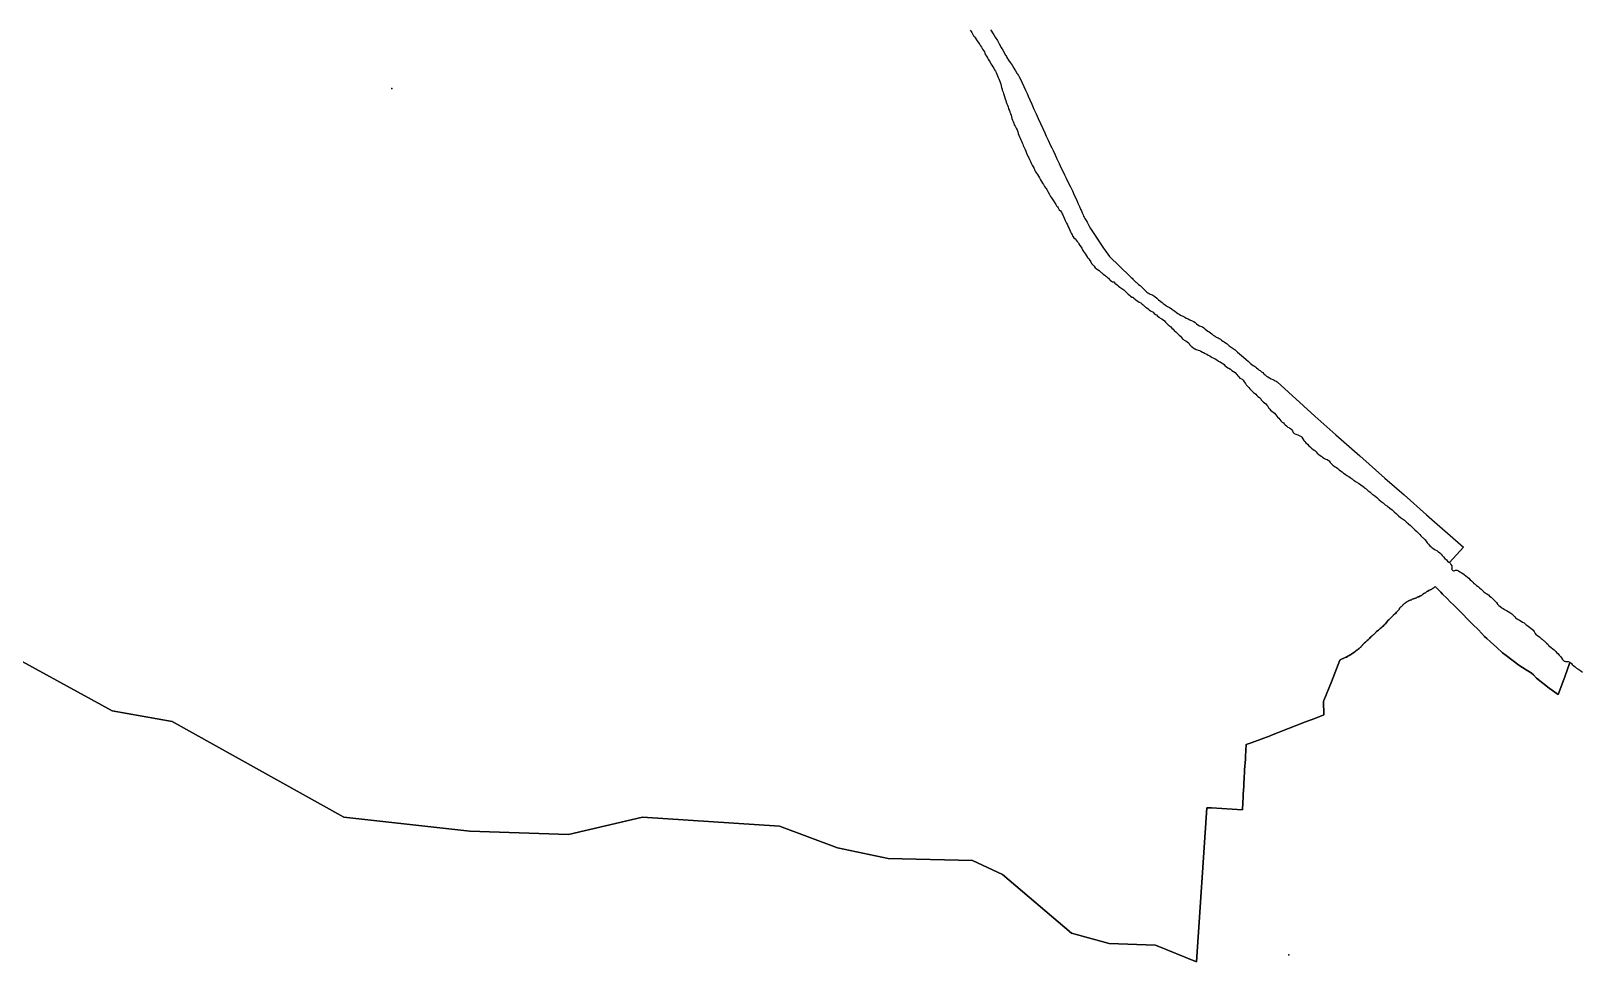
# Model space of a CAD drawing. Header units: inches. Extents: x 11258954 to 11313122, y 3645444 to 3695200.
# Drawn here: x 11279864 to 11289687, y 3683400 to 3689300 of the extents above; entities that cross this region are included whole.
import ezdxf

# ---------------------------------------------------------------- set-up
doc = ezdxf.new("R2010")
doc.units = ezdxf.units.IN
doc.header["$MEASUREMENT"] = 0
for name, color, linetype in [('SchoolBoardDistrict', 253, 'Continuous'), ('SchoolLocation_HigherEducation', 4, 'Continuous'), ('SchoolLocation_Private', 231, 'Continuous'), ('SchoolZone_Elementary', 251, 'Continuous'), ('SchoolZone_High', 63, 'Continuous'), ('SchoolZone_Middle', 154, 'Continuous')]:
    doc.layers.add(name, color=color, linetype=linetype)

msp = doc.modelspace()

# ---------------------------------------------------------------- linework, layer by layer
at = {"layer": 'SchoolBoardDistrict'}
msp.add_lwpolyline([(11285945.125, 3689307.75), (11285950.875, 3689299.125), (11285957.625, 3689289.1875), (11285966.5, 3689275.875), (11285975.5, 3689261.6875), (11285988.375, 3689239.4375), (11285999.625, 3689218.125), (11286012.5, 3689194.5), (11286022.25, 3689177.6875), (11286031.125, 3689162.625), (11286039, 3689149.3125), (11286042.125, 3689143.875), (11286045.75, 3689137.75), (11286049.5, 3689131.5625), (11286059.625, 3689115.8125), (11286069.875, 3689100.6875), (11286081.625, 3689083.125), (11286093.875, 3689063.875), (11286104.25, 3689047), (11286112.875, 3689032.75), (11286115.6265, 3689028.193), (11286116.875, 3689026.125), (11286121.5, 3689018.1875), (11286126.25, 3689009.9375), (11286136.75, 3688990.1875), (11286145.875, 3688970.8125), (11286156, 3688948.75), (11286167, 3688924.9375), (11286176.875, 3688903.6875), (11286184.625, 3688887.1875), (11286194.75, 3688864.4375), (11286207.5, 3688835.25), (11286220.625, 3688805.1875), (11286234.25, 3688774.75), (11286247.625, 3688745.4375), (11286262.75, 3688712.625), (11286276.5, 3688682.4375), (11286288.875, 3688655.25), (11286298.75, 3688633.625), (11286310.875, 3688607.5625), (11286326.125, 3688575.1875), (11286333.7415, 3688559.0025), (11286341.625, 3688542.25), (11286353.875, 3688515.75), (11286365.875, 3688489.5625), (11286379.625, 3688459.875), (11286392.75, 3688431.5), (11286404.5, 3688406.3125), (11286413.625, 3688387.3125), (11286423.875, 3688366.9375), (11286437.25, 3688340.5), (11286451.125, 3688312.9375), (11286464, 3688286.25), (11286476, 3688260.5), (11286489, 3688231.75), (11286499.25, 3688209.1875), (11286508.5, 3688188.6875), (11286516.125, 3688171.125), (11286520.75, 3688160.0625), (11286526.125, 3688147.1875), (11286531.75, 3688134.5625), (11286535.125, 3688127.4375), (11286538.75, 3688120.25), (11286543.125, 3688112.1875), (11286550.5, 3688099), (11286557.125, 3688087.4375), (11286561.75, 3688079.375), (11286569.125, 3688066.5625), (11286579.75, 3688048.25), (11286591.375, 3688028.5625), (11286595.244, 3688022.1055), (11286627.776, 3687973.3605), (11286660.308, 3687924.6155), (11286698.905, 3687871.812), (11286829, 3687746.5), (11286837, 3687738.5), (11286842.2555, 3687732.473), (11286848, 3687726.25), (11286856, 3687718.75), (11286866.5495, 3687709.08), (11286871, 3687705), (11286884, 3687694.25), (11286894, 3687686), (11286904, 3687676.25), (11286917, 3687663.25), (11286930, 3687650.5), (11286936, 3687645), (11286942, 3687640.25), (11286950, 3687635.75), (11286957, 3687632.5), (11286963.422, 3687630.2065), (11286964, 3687630), (11286969, 3687628), (11286974, 3687625.5), (11286980, 3687621.75), (11286986, 3687617.5), (11286999, 3687607), (11287010, 3687596.5), (11287024, 3687585), (11287032, 3687578.75), (11287039, 3687573.25), (11287045, 3687568.75), (11287055, 3687562.5), (11287067, 3687555), (11287079, 3687547.5), (11287090, 3687540.5), (11287101, 3687533), (11287105.961, 3687529.383), (11287113, 3687524.25), (11287124, 3687516.5), (11287132, 3687510), (11287140, 3687505), (11287150, 3687498.5), (11287163, 3687491.75), (11287176, 3687485.5), (11287186, 3687480.75), (11287197, 3687476), (11287209, 3687470), (11287222, 3687463.5), (11287234, 3687458), (11287243, 3687452), (11287244.1085, 3687450.995), (11287251, 3687444.75), (11287260, 3687437), (11287270, 3687431.25), (11287276, 3687429.5), (11287282, 3687428), (11287288, 3687425), (11287296, 3687419.5), (11287301, 3687414.25), (11287306, 3687409.75), (11287313, 3687404.25), (11287322, 3687398.5), (11287330, 3687393), (11287339, 3687386.5), (11287347, 3687380), (11287357, 3687372.75), (11287364, 3687367.75), (11287370, 3687363.5), (11287375, 3687360.5), (11287381, 3687358), (11287388, 3687355.25), (11287395, 3687352), (11287403, 3687347.25), (11287410, 3687341.5), (11287418, 3687335), (11287426, 3687329.25), (11287434, 3687324.75), (11287439, 3687321), (11287445, 3687316.5), (11287452, 3687311), (11287458, 3687305.5), (11287470, 3687296.75), (11287482, 3687288.5), (11287495, 3687278.75), (11287511, 3687265.5), (11287524, 3687253.5), (11287535, 3687243.25), (11287549, 3687232), (11287565, 3687218.75), (11287580, 3687205.75), (11287587, 3687199.75), (11287593, 3687193.75), (11287602, 3687187), (11287610, 3687181), (11287618, 3687176), (11287624, 3687172), (11287631, 3687165.75), (11287640, 3687158.25), (11287648, 3687151), (11287653, 3687147.75), (11287658, 3687144.5), (11287663, 3687140), (11287670, 3687134.75), (11287675, 3687130), (11287679, 3687126), (11287685, 3687120), (11287694, 3687113.5), (11287703, 3687107.25), (11287713, 3687101.5), (11287723, 3687096.5), (11287735, 3687091), (11287742, 3687087), (11287749, 3687083.5), (11287755, 3687080), (11287760, 3687076.5), (11287761, 3687076.25), (11288000, 3686858), (11288134, 3686739.75), (11288285, 3686608.25), (11288445, 3686465.75), (11288566, 3686359.5), (11288708, 3686233.75), (11288942, 3686028.25), (11288853.028, 3685930.781), (11288853, 3685930.75), (11288853.028, 3685930.726), (11288855.5, 3685928.625), (11288858, 3685926.5), (11288862, 3685919.5), (11288868, 3685910), (11288869, 3685903.75), (11288869, 3685903.695), (11288869, 3685899.555), (11288869, 3685899.5), (11288868, 3685892.25), (11288866.0235, 3685889.0375), (11288866, 3685889), (11288866.0235, 3685888.9825), (11288868, 3685887.5), (11288880, 3685877.25), (11288881, 3685878.25), (11288883, 3685878.25), (11288892, 3685883), (11288897, 3685883.5), (11288902, 3685883), (11288910, 3685878), (11288919, 3685872.5), (11288928, 3685867.5), (11288939, 3685861.25), (11288947, 3685855), (11288957, 3685847.5), (11288967, 3685838.75), (11288976, 3685831.5), (11288985, 3685822.25), (11288993, 3685814.75), (11289001, 3685807.5), (11289008, 3685799.5), (11289017, 3685793.5), (11289025, 3685786), (11289035, 3685778.75), (11289045, 3685771), (11289054, 3685763), (11289060, 3685756.5), (11289063, 3685753.25), (11289071, 3685746.75), (11289079, 3685739.5), (11289081, 3685738.25), (11289090, 3685733), (11289100, 3685726), (11289108, 3685718.5), (11289117, 3685711.25), (11289126, 3685703.5), (11289134, 3685695.75), (11289144, 3685687.5), (11289151, 3685678.5), (11289159, 3685668.25), (11289166, 3685660), (11289174, 3685652.75), (11289183, 3685646), (11289184, 3685645), (11289193, 3685639.25), (11289203, 3685633.75), (11289215, 3685628.5), (11289226, 3685621), (11289237, 3685614), (11289248, 3685606.5), (11289258, 3685597.75), (11289266, 3685589.75), (11289269, 3685586.5), (11289273, 3685581.25), (11289273, 3685581.195), (11289273, 3685581.055), (11289273, 3685581), (11289279, 3685576.75), (11289283, 3685574), (11289288, 3685570.75), (11289298, 3685565.25), (11289307, 3685560), (11289317, 3685554.25), (11289326, 3685548.5), (11289335, 3685541.5), (11289338, 3685539), (11289345, 3685534), (11289353, 3685527.5), (11289361, 3685521.25), (11289370, 3685514.75), (11289381, 3685504), (11289390, 3685493.5), (11289396, 3685482.25), (11289402, 3685475.5), (11289405, 3685473.5), (11289408, 3685471.25), (11289418, 3685464.5), (11289426, 3685457.5), (11289435, 3685450), (11289441, 3685445), (11289443, 3685443.75), (11289450, 3685438.25), (11289453, 3685435.5), (11289461, 3685428.25), (11289469, 3685421.5), (11289476, 3685413.5), (11289482, 3685405.5), (11289490, 3685399.5), (11289499, 3685392.5), (11289508, 3685385.5), (11289517, 3685377.5), (11289525, 3685368.75), (11289527, 3685367.25), (11289531, 3685362.25), (11289540, 3685354), (11289549, 3685345.25), (11289557, 3685336.5), (11289564, 3685328), (11289571, 3685318), (11289578, 3685309.25), (11289581.5, 3685307.375), (11289585, 3685305.5), (11289589.2405, 3685305.018), (11289596, 3685304.25), (11289606, 3685304), (11289616, 3685300.5), (11289616.9895, 3685298.026), (11289617, 3685298), (11289620.5, 3685295.5), (11289624, 3685293), (11289626, 3685291.5), (11289632, 3685285.5), (11289641, 3685277.5), (11289651, 3685269.5), (11289659, 3685262.5), (11289662, 3685260.5), (11289668, 3685257), (11289679, 3685250.25), (11289687, 3685244.25), (11289696, 3685236.75)], dxfattribs=at)
at = {"layer": 'SchoolLocation_HigherEducation'}
msp.add_point((11287835.8451, 3683446.0931), dxfattribs=at)
at = {"layer": 'SchoolLocation_Private'}
msp.add_point((11282150.9936, 3688935.1914), dxfattribs=at)
at = {"layer": 'SchoolZone_Elementary'}
for points in [[(11285816, 3689306, 0), (11285822, 3689297.25, 0), (11285826, 3689289.5, 0), (11285834, 3689278, 0), (11285838, 3689270.25, 0), (11285843, 3689263.5, 0), (11285849, 3689253.5, 0), (11285856, 3689243.25, 0), (11285861, 3689238.5, 0), (11285871, 3689223, 0), (11285877, 3689214, 0), (11285881, 3689205.25, 0), (11285887, 3689196.75, 0), (11285895, 3689185.75, 0), (11285900, 3689177, 0), (11285906, 3689167.75, 0), (11285910, 3689159, 0), (11285914, 3689149.25, 0), (11285919, 3689139.75, 0), (11285925, 3689130.5, 0), (11285931, 3689121.25, 0), (11285936, 3689111.75, 0), (11285942, 3689102.25, 0), (11285948, 3689092.5, 0), (11285953, 3689083.75, 0), (11285960, 3689073, 0), (11285967, 3689064.25, 0), (11285971, 3689054.75, 0), (11285976, 3689045.75, 0), (11285981, 3689036.5, 0), (11285986, 3689026, 0), (11285990, 3689016, 0), (11285994, 3689006, 0), (11285998, 3688996.75, 0), (11286003, 3688986.25, 0), (11286007, 3688974.75, 0), (11286010, 3688963.5, 0), (11286012, 3688952.75, 0), (11286015, 3688942.25, 0), (11286019, 3688932, 0), (11286020, 3688925, 0), (11286025, 3688912.5, 0), (11286027, 3688903.75, 0), (11286032, 3688891.75, 0), (11286036, 3688876.25, 0), (11286039, 3688869.5, 0), (11286042, 3688858.75, 0), (11286044, 3688849.75, 0), (11286048, 3688838.75, 0), (11286052, 3688829, 0), (11286056, 3688819, 0), (11286060, 3688807.5, 0), (11286065, 3688796.75, 0), (11286068, 3688786.25, 0), (11286071, 3688776, 0), (11286075, 3688766, 0), (11286078, 3688755.75, 0), (11286081, 3688745.75, 0), (11286084, 3688735.5, 0), (11286088, 3688725.5, 0), (11286092, 3688715.25, 0), (11286096, 3688705.25, 0), (11286101, 3688696.25, 0), (11286107, 3688684.5, 0), (11286113, 3688673.25, 0), (11286118, 3688661.75, 0), (11286121, 3688649.25, 0), (11286124, 3688639, 0), (11286128, 3688629.5, 0), (11286132, 3688620, 0), (11286137, 3688610.5, 0), (11286141, 3688601.25, 0), (11286145, 3688591.75, 0), (11286149, 3688582.25, 0), (11286153, 3688575, 0), (11286157, 3688564.75, 0), (11286164, 3688549, 0), (11286168, 3688538.25, 0), (11286173, 3688526, 0), (11286178, 3688516, 0), (11286182, 3688505.75, 0), (11286186, 3688500.25, 0), (11286192, 3688485, 0), (11286199, 3688473.75, 0), (11286203, 3688463.25, 0), (11286205, 3688458.5, 0), (11286210, 3688449.25, 0), (11286215, 3688438.75, 0), (11286221, 3688427.75, 0), (11286227, 3688415.5, 0), (11286231, 3688406.5, 0), (11286236, 3688399, 0), (11286243, 3688390, 0), (11286249, 3688379.25, 0), (11286256, 3688368.5, 0), (11286262, 3688357.5, 0), (11286269, 3688346, 0), (11286275, 3688335, 0), (11286281, 3688326.5, 0), (11286287, 3688315.25, 0), (11286294, 3688306.25, 0), (11286298, 3688301, 0), (11286301, 3688294.5, 0), (11286308, 3688283, 0), (11286316, 3688268.5, 0), (11286322, 3688259.25, 0), (11286326, 3688252, 0), (11286331, 3688243, 0), (11286339, 3688229.5, 0), (11286344, 3688222.75, 0), (11286348, 3688216.5, 0), (11286359, 3688199.75, 0), (11286364, 3688192.25, 0), (11286369, 3688184.75, 0), (11286373, 3688178.25, 0), (11286381, 3688167.5, 0), (11286389, 3688159.25, 0), (11286395, 3688150.75, 0), (11286400, 3688141.75, 0), (11286403, 3688135.25, 0), (11286418, 3688100, 0), (11286420, 3688094.5, 0), (11286424, 3688087, 0), (11286427, 3688081.5, 0), (11286432, 3688071.5, 0), (11286435, 3688065.5, 0), (11286438, 3688058.5, 0), (11286444, 3688048.25, 0), (11286448, 3688037.75, 0), (11286453, 3688027.25, 0), (11286456, 3688018.75, 0), (11286463, 3688008.75, 0), (11286465.25, 3688000, 0), (11286467, 3687998.75, 0), (11286474, 3687989.75, 0), (11286481, 3687982, 0), (11286487, 3687974.75, 0), (11286495, 3687965.5, 0), (11286500, 3687959.5, 0), (11286505, 3687950.5, 0), (11286512, 3687940, 0), (11286519, 3687930, 0), (11286523, 3687922.75, 0), (11286527, 3687912.75, 0), (11286534, 3687902.5, 0), (11286540, 3687893.25, 0), (11286547, 3687884.75, 0), (11286554, 3687875.75, 0), (11286560, 3687865.5, 0), (11286568, 3687855.75, 0), (11286575, 3687846.5, 0), (11286576, 3687844.25, 0), (11286580, 3687837, 0), (11286586, 3687827.25, 0), (11286593, 3687818.25, 0), (11286601, 3687808.75, 0), (11286608, 3687799.25, 0), (11286615, 3687794.5, 0), (11286624, 3687788, 0), (11286634, 3687782.25, 0), (11286641, 3687775, 0), (11286647, 3687770.25, 0), (11286650, 3687767.5, 0), (11286660, 3687759.75, 0), (11286669, 3687752.5, 0), (11286674, 3687748.75, 0), (11286681, 3687743.5, 0), (11286687, 3687737, 0), (11286693, 3687733.25, 0), (11286700, 3687724.25, 0), (11286704, 3687720.75, 0), (11286712, 3687715.5, 0), (11286718, 3687711, 0), (11286721, 3687710.25, 0), (11286724, 3687711, 0), (11286726, 3687710.75, 0), (11286734, 3687702.75, 0), (11286741, 3687695, 0), (11286749, 3687688.5, 0), (11286756, 3687683.25, 0), (11286757, 3687683, 0), (11286765, 3687675.5, 0), (11286770.4255, 3687671.883, 0), (11286774, 3687669.5, 0), (11286776.937, 3687667.78, 0), (11286790.005, 3687658.968, 0), (11286797, 3687652.75, 0), (11286804, 3687644.5, 0), (11286809, 3687639.75, 0), (11286817, 3687632.25, 0), (11286825, 3687625.25, 0), (11286833, 3687618.5, 0), (11286841, 3687613.75, 0), (11286846, 3687612.5, 0), (11286854, 3687606.25, 0), (11286864, 3687599, 0), (11286869, 3687594, 0), (11286879, 3687588, 0), (11286887, 3687582.25, 0), (11286897, 3687576.75, 0), (11286906, 3687569.5, 0), (11286912, 3687565.25, 0), (11286921, 3687556.5, 0), (11286927, 3687550.5, 0), (11286936, 3687545.75, 0), (11286944, 3687539, 0), (11286951, 3687532.5, 0), (11286960, 3687526, 0), (11286964, 3687524.5, 0), (11286975, 3687517.25, 0), (11286983, 3687509.75, 0), (11286990, 3687503.75, 0), (11286996, 3687500.25, 0), (11287004, 3687492.5, 0), (11287014, 3687486.25, 0), (11287021, 3687480, 0), (11287031, 3687475.75, 0), (11287040, 3687470.25, 0), (11287048, 3687462.75, 0), (11287055, 3687454.25, 0), (11287063, 3687446.25, 0), (11287070, 3687438.5, 0), (11287077, 3687434.5, 0), (11287082, 3687430, 0), (11287088, 3687426, 0), (11287095, 3687417.5, 0), (11287102, 3687410, 0), (11287110, 3687401, 0), (11287120, 3687393.75, 0), (11287129, 3687385.25, 0), (11287135, 3687378.5, 0), (11287141, 3687372.25, 0), (11287149, 3687365.5, 0), (11287156, 3687356.75, 0), (11287159, 3687350.75, 0), (11287163, 3687348, 0), (11287165, 3687347.25, 0), (11287165, 3687348, 0), (11287173, 3687340.25, 0), (11287182, 3687335.5, 0), (11287191, 3687329.5, 0), (11287200, 3687322.75, 0), (11287203, 3687319, 0), (11287207, 3687312.25, 0), (11287211, 3687309.5, 0), (11287217, 3687303.25, 0), (11287225, 3687295.75, 0), (11287230, 3687292, 0), (11287240, 3687285.75, 0), (11287242.3075, 3687284.827, 0), (11287245, 3687283.75, 0), (11287246, 3687282, 0), (11287250, 3687281.5, 0), (11287261, 3687277.75, 0), (11287269, 3687275, 0), (11287278, 3687270, 0), (11287288, 3687264.75, 0), (11287294, 3687261.5, 0), (11287305, 3687257, 0), (11287315, 3687251.75, 0), (11287324, 3687246.5, 0), (11287335, 3687241, 0), (11287344, 3687235.5, 0), (11287350, 3687230.25, 0), (11287360, 3687226.25, 0), (11287369, 3687221.5, 0), (11287380, 3687215.75, 0), (11287390, 3687208.25, 0), (11287398, 3687204, 0), (11287400, 3687203, 0), (11287408, 3687197.75, 0), (11287418, 3687192.25, 0), (11287425, 3687186.5, 0), (11287431, 3687179.5, 0), (11287440, 3687172, 0), (11287449, 3687166, 0), (11287456, 3687162.25, 0), (11287466, 3687156, 0), (11287475, 3687149, 0), (11287485, 3687142.5, 0), (11287495, 3687134.75, 0), (11287501, 3687127.5, 0), (11287506, 3687122.75, 0), (11287512, 3687115.5, 0), (11287519, 3687107.25, 0), (11287526, 3687100.5, 0), (11287535, 3687095, 0), (11287539, 3687093.5, 0), (11287547, 3687086.25, 0), (11287553, 3687076.25, 0), (11287560, 3687067, 0), (11287566, 3687058.5, 0), (11287573, 3687048.75, 0), (11287582, 3687039.75, 0), (11287589, 3687031.5, 0), (11287596, 3687023.25, 0), (11287603, 3687016.5, 0), (11287612, 3687009.75, 0), (11287618, 3687005.25, 0), (11287626, 3686998.75, 0), (11287633, 3686990.5, 0), (11287640, 3686983.75, 0), (11287650, 3686976.5, 0), (11287658, 3686969.75, 0), (11287661, 3686962.5, 0), (11287664, 3686958, 0), (11287672, 3686950.75, 0), (11287681, 3686943.5, 0), (11287689, 3686936.5, 0), (11287696, 3686927.75, 0), (11287702, 3686922, 0), (11287707, 3686912.25, 0), (11287715, 3686902.75, 0), (11287720, 3686897.5, 0), (11287728, 3686891.25, 0), (11287736, 3686885.25, 0), (11287745, 3686877.5, 0), (11287753, 3686868, 0), (11287759, 3686859.75, 0), (11287766, 3686851.25, 0), (11287772, 3686846.25, 0), (11287779, 3686837.5, 0), (11287786, 3686829.25, 0), (11287794, 3686821.25, 0), (11287801, 3686815.75, 0), (11287806, 3686810.25, 0), (11287813, 3686803.25, 0), (11287820, 3686797.25, 0), (11287829, 3686790.25, 0), (11287840, 3686784.75, 0), (11287848, 3686778.25, 0), (11287852, 3686774.75, 0), (11287858, 3686765, 0), (11287864, 3686755.25, 0), (11287870, 3686749, 0), (11287880, 3686744, 0), (11287892, 3686740, 0), (11287905, 3686733.75, 0), (11287914, 3686730.75, 0), (11287919, 3686725, 0), (11287925, 3686715, 0), (11287931, 3686705.5, 0), (11287937, 3686697.5, 0), (11287944, 3686689.75, 0), (11287953, 3686680.75, 0), (11287963, 3686671.75, 0), (11287971, 3686664.5, 0), (11287980, 3686656.5, 0), (11287990, 3686648.75, 0), (11288000, 3686641, 0), (11288009, 3686632.5, 0), (11288016, 3686625, 0), (11288026, 3686616.75, 0), (11288035, 3686609.25, 0), (11288044, 3686602.75, 0), (11288052, 3686597.25, 0), (11288061, 3686590.25, 0), (11288070, 3686585.5, 0), (11288079, 3686584, 0), (11288088, 3686578.75, 0), (11288092, 3686575.25, 0), (11288097, 3686566.25, 0), (11288100, 3686563, 0), (11288103, 3686558.75, 0), (11288114, 3686548.75, 0), (11288126, 3686540.75, 0), (11288132, 3686537.75, 0), (11288137, 3686533.75, 0), (11288146, 3686527.5, 0), (11288155, 3686519.75, 0), (11288164, 3686512.75, 0), (11288173, 3686505.75, 0), (11288183, 3686498.5, 0), (11288193, 3686491.25, 0), (11288204, 3686483.5, 0), (11288215, 3686476, 0), (11288224, 3686470, 0), (11288237, 3686461, 0), (11288245, 3686454, 0), (11288250, 3686451.25, 0), (11288263, 3686443.75, 0), (11288278, 3686434.25, 0), (11288293, 3686423.75, 0), (11288307, 3686413.25, 0), (11288315, 3686406.25, 0), (11288317, 3686403.25, 0), (11288325, 3686397.5, 0), (11288339, 3686386.75, 0), (11288348, 3686379.5, 0), (11288358, 3686371.5, 0), (11288363, 3686365.25, 0), (11288368, 3686362.75, 0), (11288380, 3686353.75, 0), (11288394, 3686342.75, 0), (11288407, 3686330.25, 0), (11288420, 3686318.5, 0), (11288433, 3686308.75, 0), (11288447, 3686298, 0), (11288462, 3686287.75, 0), (11288476, 3686277, 0), (11288490, 3686265.5, 0), (11288504, 3686253.25, 0), (11288517, 3686239.75, 0), (11288531, 3686228.25, 0), (11288544, 3686217.75, 0), (11288556, 3686208.75, 0), (11288568, 3686199, 0), (11288580, 3686189.25, 0), (11288593, 3686177.75, 0), (11288607, 3686165.75, 0), (11288622, 3686152, 0), (11288635, 3686139.25, 0), (11288647, 3686128.25, 0), (11288657, 3686117.75, 0), (11288665, 3686108.75, 0), (11288673, 3686100.75, 0), (11288680, 3686092.5, 0), (11288680, 3686091.75, 0), (11288681, 3686091.25, 0), (11288683, 3686090.25, 0), (11288687, 3686087, 0), (11288697, 3686077.25, 0), (11288706, 3686066.25, 0), (11288713, 3686057, 0), (11288720, 3686048.25, 0), (11288728, 3686039.25, 0), (11288736, 3686033, 0), (11288745, 3686024.25, 0), (11288755, 3686017.25, 0), (11288764, 3686012.5, 0), (11288773, 3686006.75, 0), (11288782, 3686000, 0), (11288784, 3685999, 0), (11288793, 3685992, 0), (11288801, 3685984.75, 0), (11288808, 3685976.25, 0), (11288816, 3685966.75, 0), (11288825, 3685957.25, 0), (11288834, 3685948.5, 0), (11288842, 3685940.75, 0), (11288850, 3685933.5, 0), (11288853, 3685930.75, 0), (11288858, 3685926.5, 0), (11288862, 3685919.5, 0), (11288868, 3685910, 0), (11288869, 3685903.75, 0), (11288869, 3685899.5, 0), (11288868, 3685892.25, 0), (11288866, 3685889, 0), (11288868, 3685887.5, 0), (11288880, 3685877.25, 0), (11288881, 3685878.25, 0), (11288883, 3685878.25, 0), (11288892, 3685883, 0), (11288897, 3685883.5, 0), (11288902, 3685883, 0), (11288910, 3685878, 0), (11288919, 3685872.5, 0), (11288928, 3685867.5, 0), (11288939, 3685861.25, 0), (11288947, 3685855, 0), (11288957, 3685847.5, 0), (11288967, 3685838.75, 0), (11288976, 3685831.5, 0), (11288985, 3685822.25, 0), (11288993, 3685814.75, 0), (11289001, 3685807.5, 0), (11289008, 3685799.5, 0), (11289017, 3685793.5, 0), (11289025, 3685786, 0), (11289035, 3685778.75, 0), (11289045, 3685771, 0), (11289054, 3685763, 0), (11289060, 3685756.5, 0), (11289063, 3685753.25, 0), (11289071, 3685746.75, 0), (11289079, 3685739.5, 0), (11289081, 3685738.25, 0), (11289090, 3685733, 0), (11289100, 3685726, 0), (11289108, 3685718.5, 0), (11289117, 3685711.25, 0), (11289126, 3685703.5, 0), (11289134, 3685695.75, 0), (11289144, 3685687.5, 0), (11289151, 3685678.5, 0), (11289159, 3685668.25, 0), (11289166, 3685660, 0), (11289174, 3685652.75, 0), (11289183, 3685646, 0), (11289184, 3685645, 0), (11289193, 3685639.25, 0), (11289203, 3685633.75, 0), (11289215, 3685628.5, 0), (11289226, 3685621, 0), (11289237, 3685614, 0), (11289248, 3685606.5, 0), (11289258, 3685597.75, 0), (11289266, 3685589.75, 0), (11289269, 3685586.5, 0), (11289273, 3685581.25, 0), (11289273, 3685581, 0), (11289279, 3685576.75, 0), (11289283, 3685574, 0), (11289288, 3685570.75, 0), (11289298, 3685565.25, 0), (11289307, 3685560, 0), (11289317, 3685554.25, 0), (11289326, 3685548.5, 0), (11289335, 3685541.5, 0), (11289338, 3685539, 0), (11289345, 3685534, 0), (11289353, 3685527.5, 0), (11289361, 3685521.25, 0), (11289370, 3685514.75, 0), (11289381, 3685504, 0), (11289390, 3685493.5, 0), (11289396, 3685482.25, 0), (11289402, 3685475.5, 0), (11289405, 3685473.5, 0), (11289408, 3685471.25, 0), (11289418, 3685464.5, 0), (11289426, 3685457.5, 0), (11289435, 3685450, 0), (11289441, 3685445, 0), (11289443, 3685443.75, 0), (11289450, 3685438.25, 0), (11289453, 3685435.5, 0), (11289461, 3685428.25, 0), (11289469, 3685421.5, 0), (11289476, 3685413.5, 0), (11289482, 3685405.5, 0), (11289490, 3685399.5, 0), (11289499, 3685392.5, 0), (11289508, 3685385.5, 0), (11289517, 3685377.5, 0), (11289525, 3685368.75, 0), (11289527, 3685367.25, 0), (11289531, 3685362.25, 0), (11289540, 3685354, 0), (11289549, 3685345.25, 0), (11289557, 3685336.5, 0), (11289564, 3685328, 0), (11289571, 3685318, 0), (11289578, 3685309.25, 0), (11289585, 3685305.5, 0), (11289596, 3685304.25, 0), (11289606, 3685304, 0), (11289616, 3685300.5, 0), (11289617, 3685298, 0), (11289585.249, 3685207.76, 0), (11289579, 3685190, 0), (11289543, 3685094.75, 0), (11289486, 3685136.25, 0), (11289405, 3685199, 0), (11289404, 3685200.75, 0), (11289386, 3685220, 0), (11289371, 3685232, 0), (11289339, 3685251.25, 0), (11289294, 3685282, 0), (11289212.5275, 3685342.1345, 0), (11289189, 3685359.5, 0), (11289154, 3685393, 0), (11289113, 3685429, 0), (11289090, 3685450.25, 0), (11289076, 3685463.5, 0), (11289037, 3685505, 0), (11289000, 3685540.75, 0), (11288968, 3685573.5, 0), (11288939, 3685603.75, 0), (11288900, 3685641.5, 0), (11288898, 3685643.5, 0), (11288880, 3685662.5, 0), (11288861, 3685679.75, 0), (11288837, 3685705.5, 0), (11288810, 3685731.25, 0), (11288799, 3685743, 0), (11288778, 3685764, 0), (11288763, 3685779.5, 0), (11288761, 3685777.25, 0), (11288754, 3685771.5, 0), (11288747, 3685766.5, 0), (11288741, 3685763.25, 0), (11288728, 3685757, 0), (11288723, 3685754.5, 0), (11288717, 3685751, 0), (11288711, 3685747, 0), (11288706, 3685743.5, 0), (11288701, 3685740.25, 0), (11288696, 3685737.5, 0), (11288692, 3685735, 0), (11288688, 3685732.25, 0), (11288684, 3685729.5, 0), (11288680, 3685726.75, 0), (11288676, 3685723.5, 0), (11288670, 3685720.5, 0), (11288665, 3685717.5, 0), (11288660, 3685715, 0), (11288656, 3685713.25, 0), (11288650, 3685711, 0), (11288644, 3685708.5, 0), (11288638, 3685706.25, 0), (11288632, 3685704, 0), (11288625, 3685701.5, 0), (11288618, 3685699, 0), (11288612, 3685696, 0), (11288605, 3685693.5, 0), (11288599, 3685691, 0), (11288595, 3685689, 0), (11288591, 3685687, 0), (11288588, 3685685, 0), (11288584, 3685683, 0), (11288581, 3685680, 0), (11288577, 3685677.25, 0), (11288572, 3685674, 0), (11288568, 3685671, 0), (11288564, 3685668.25, 0), (11288561, 3685664.75, 0), (11288558, 3685660.5, 0), (11288554, 3685657, 0), (11288550, 3685653.75, 0), (11288545, 3685650, 0), (11288541, 3685645.5, 0), (11288538, 3685641.25, 0), (11288536, 3685637.25, 0), (11288534, 3685633.75, 0), (11288531, 3685629.25, 0), (11288526, 3685624.5, 0), (11288522, 3685620.5, 0), (11288518, 3685616, 0), (11288513, 3685611, 0), (11288508, 3685606, 0), (11288504, 3685602.5, 0), (11288500, 3685599, 0), (11288496, 3685596, 0), (11288493, 3685592.5, 0), (11288490, 3685588.5, 0), (11288486, 3685585, 0), (11288483, 3685581.75, 0), (11288479, 3685578, 0), (11288475, 3685574.25, 0), (11288469, 3685568.75, 0), (11288464, 3685563.5, 0), (11288460, 3685559, 0), (11288457, 3685554.5, 0), (11288452, 3685549, 0), (11288448, 3685544, 0), (11288445, 3685540.75, 0), (11288442, 3685537.5, 0), (11288438, 3685534, 0), (11288433, 3685529.25, 0), (11288428, 3685525, 0), (11288424, 3685521.25, 0), (11288420, 3685517.25, 0), (11288414, 3685512.5, 0), (11288409, 3685508, 0), (11288404, 3685503.5, 0), (11288398, 3685499, 0), (11288392, 3685493.75, 0), (11288388, 3685490, 0), (11288385, 3685486.25, 0), (11288382, 3685483, 0), (11288379, 3685479.75, 0), (11288375, 3685475.75, 0), (11288371, 3685472.25, 0), (11288366, 3685468.5, 0), (11288362, 3685464.75, 0), (11288356, 3685460.75, 0), (11288351, 3685455.75, 0), (11288346, 3685450.75, 0), (11288342, 3685446.75, 0), (11288338, 3685442, 0), (11288332, 3685437, 0), (11288326, 3685432, 0), (11288321, 3685427.75, 0), (11288316, 3685423, 0), (11288311, 3685417.5, 0), (11288307, 3685413.75, 0), (11288304, 3685410, 0), (11288301, 3685407, 0), (11288298, 3685403.5, 0), (11288294, 3685399.5, 0), (11288291, 3685396, 0), (11288288, 3685392.75, 0), (11288284, 3685389.5, 0), (11288281, 3685386.25, 0), (11288276, 3685382.5, 0), (11288271, 3685379.25, 0), (11288267, 3685376.5, 0), (11288261, 3685372, 0), (11288254, 3685366.5, 0), (11288248, 3685361.75, 0), (11288242, 3685357.5, 0), (11288235, 3685353.25, 0), (11288228, 3685349, 0), (11288219, 3685343, 0), (11288210, 3685337.5, 0), (11288201, 3685332.75, 0), (11288197, 3685330.75, 0), (11288192, 3685328.75, 0), (11288188, 3685327, 0), (11288184, 3685325.25, 0), (11288180, 3685323.75, 0), (11288178, 3685323, 0), (11288173, 3685320.5, 0), (11288166, 3685317.5, 0), (11288160, 3685314.5, 0), (11288158, 3685313.25, 0), (11288107, 3685175, 0), (11288058, 3685057.25, 0), (11288056, 3685053.5, 0), (11288057, 3684967.25, 0), (11288000, 3684943.5, 0), (11287941, 3684922, 0), (11287726, 3684837, 0), (11287718, 3684834, 0), (11287661, 3684812.75, 0), (11287596, 3684789.25, 0), (11287566, 3684778.25, 0), (11287561, 3684702.75, 0), (11287561, 3684701, 0), (11287560, 3684684.5, 0), (11287555, 3684618, 0), (11287554, 3684603, 0), (11287554, 3684601, 0), (11287553, 3684571.75, 0), (11287550, 3684526, 0), (11287550, 3684513, 0), (11287547, 3684463.25, 0), (11287546, 3684444.5, 0), (11287545, 3684410.25, 0), (11287543, 3684365, 0), (11287346, 3684376.75, 0), (11287316, 3684377.125, 0), (11287251.4415, 3683400.008, 0), (11286991.474, 3683507.4945, 0), (11286697.7605, 3683516.2435, 0), (11286457.7905, 3683583.735, 0), (11286020.345, 3683953.689, 0), (11285830.369, 3684043.6775, 0), (11285295.4355, 3684056.176, 0), (11284975.4755, 3684123.6675, 0), (11284607.853, 3684261.528, 0), (11283740.572, 3684317.924, 0), (11283271.1125, 3684208.1805, 0), (11282646.1825, 3684229.5195, 0), (11281847.4915, 3684317.924, 0), (11280758.1995, 3684923.5785, 0), (11280379.668, 3684991.629, 0), (11278535.362, 3686002.187, 0)], [(11278535.362, 3686002.187, 0), (11280379.668, 3684991.629, 0), (11280758.1995, 3684923.5785, 0), (11281847.4915, 3684317.924, 0), (11282646.1825, 3684229.5195, 0), (11283271.1125, 3684208.1805, 0), (11283740.572, 3684317.924, 0), (11284607.853, 3684261.528, 0), (11284975.4755, 3684123.6675, 0), (11285295.4355, 3684056.176, 0), (11285830.369, 3684043.6775, 0), (11286020.345, 3683953.689, 0), (11286457.7905, 3683583.735, 0), (11286697.7605, 3683516.2435, 0), (11286991.474, 3683507.4945, 0), (11287251.4415, 3683400.008, 0), (11287316, 3684377.125, 0), (11287346, 3684376.75, 0), (11287543, 3684365, 0), (11287545, 3684410.25, 0), (11287546, 3684444.5, 0), (11287547, 3684463.25, 0), (11287550, 3684513, 0), (11287550, 3684526, 0), (11287553, 3684571.75, 0), (11287554, 3684601, 0), (11287554, 3684603, 0), (11287555, 3684618, 0), (11287560, 3684684.5, 0), (11287561, 3684701, 0), (11287561, 3684702.75, 0), (11287566, 3684778.25, 0), (11287596, 3684789.25, 0), (11287661, 3684812.75, 0), (11287718, 3684834, 0), (11287726, 3684837, 0), (11287941, 3684922, 0), (11288000, 3684943.5, 0), (11288057, 3684967.25, 0), (11288056, 3685053.5, 0), (11288058, 3685057.25, 0), (11288107, 3685175, 0), (11288158, 3685313.25, 0), (11288160, 3685314.5, 0), (11288166, 3685317.5, 0), (11288173, 3685320.5, 0), (11288178, 3685323, 0), (11288180, 3685323.75, 0), (11288184, 3685325.25, 0), (11288188, 3685327, 0), (11288192, 3685328.75, 0), (11288197, 3685330.75, 0), (11288201, 3685332.75, 0), (11288210, 3685337.5, 0), (11288219, 3685343, 0), (11288228, 3685349, 0), (11288235, 3685353.25, 0), (11288242, 3685357.5, 0), (11288248, 3685361.75, 0), (11288254, 3685366.5, 0), (11288261, 3685372, 0), (11288267, 3685376.5, 0), (11288271, 3685379.25, 0), (11288276, 3685382.5, 0), (11288281, 3685386.25, 0), (11288284, 3685389.5, 0), (11288288, 3685392.75, 0), (11288291, 3685396, 0), (11288294, 3685399.5, 0), (11288298, 3685403.5, 0), (11288301, 3685407, 0), (11288304, 3685410, 0), (11288307, 3685413.75, 0), (11288311, 3685417.5, 0), (11288316, 3685423, 0), (11288321, 3685427.75, 0), (11288326, 3685432, 0), (11288332, 3685437, 0), (11288338, 3685442, 0), (11288342, 3685446.75, 0), (11288346, 3685450.75, 0), (11288351, 3685455.75, 0), (11288356, 3685460.75, 0), (11288362, 3685464.75, 0), (11288366, 3685468.5, 0), (11288371, 3685472.25, 0), (11288375, 3685475.75, 0), (11288379, 3685479.75, 0), (11288382, 3685483, 0), (11288385, 3685486.25, 0), (11288388, 3685490, 0), (11288392, 3685493.75, 0), (11288398, 3685499, 0), (11288404, 3685503.5, 0), (11288409, 3685508, 0), (11288414, 3685512.5, 0), (11288420, 3685517.25, 0), (11288424, 3685521.25, 0), (11288428, 3685525, 0), (11288433, 3685529.25, 0), (11288438, 3685534, 0), (11288442, 3685537.5, 0), (11288445, 3685540.75, 0), (11288448, 3685544, 0), (11288452, 3685549, 0), (11288457, 3685554.5, 0), (11288460, 3685559, 0), (11288464, 3685563.5, 0), (11288469, 3685568.75, 0), (11288475, 3685574.25, 0), (11288479, 3685578, 0), (11288483, 3685581.75, 0), (11288486, 3685585, 0), (11288490, 3685588.5, 0), (11288493, 3685592.5, 0), (11288496, 3685596, 0), (11288500, 3685599, 0), (11288504, 3685602.5, 0), (11288508, 3685606, 0), (11288513, 3685611, 0), (11288518, 3685616, 0), (11288522, 3685620.5, 0), (11288526, 3685624.5, 0), (11288531, 3685629.25, 0), (11288534, 3685633.75, 0), (11288536, 3685637.25, 0), (11288538, 3685641.25, 0), (11288541, 3685645.5, 0), (11288545, 3685650, 0), (11288550, 3685653.75, 0), (11288554, 3685657, 0), (11288558, 3685660.5, 0), (11288561, 3685664.75, 0), (11288564, 3685668.25, 0), (11288568, 3685671, 0), (11288572, 3685674, 0), (11288577, 3685677.25, 0), (11288581, 3685680, 0), (11288584, 3685683, 0), (11288588, 3685685, 0), (11288591, 3685687, 0), (11288595, 3685689, 0), (11288599, 3685691, 0), (11288605, 3685693.5, 0), (11288612, 3685696, 0), (11288618, 3685699, 0), (11288625, 3685701.5, 0), (11288632, 3685704, 0), (11288638, 3685706.25, 0), (11288644, 3685708.5, 0), (11288650, 3685711, 0), (11288656, 3685713.25, 0), (11288660, 3685715, 0), (11288665, 3685717.5, 0), (11288670, 3685720.5, 0), (11288676, 3685723.5, 0), (11288680, 3685726.75, 0), (11288684, 3685729.5, 0), (11288688, 3685732.25, 0), (11288692, 3685735, 0), (11288696, 3685737.5, 0), (11288701, 3685740.25, 0), (11288706, 3685743.5, 0), (11288711, 3685747, 0), (11288717, 3685751, 0), (11288723, 3685754.5, 0), (11288728, 3685757, 0), (11288741, 3685763.25, 0), (11288747, 3685766.5, 0), (11288754, 3685771.5, 0), (11288761, 3685777.25, 0), (11288763, 3685779.5, 0), (11288778, 3685764, 0), (11288799, 3685743, 0), (11288810, 3685731.25, 0), (11288837, 3685705.5, 0), (11288861, 3685679.75, 0), (11288880, 3685662.5, 0), (11288898, 3685643.5, 0), (11288900, 3685641.5, 0), (11288939, 3685603.75, 0), (11288968, 3685573.5, 0), (11289000, 3685540.75, 0), (11289037, 3685505, 0), (11289076, 3685463.5, 0), (11289090, 3685450.25, 0), (11289113, 3685429, 0), (11289154, 3685393, 0), (11289189, 3685359.5, 0), (11289212.5275, 3685342.1345, 0), (11289294, 3685282, 0), (11289339, 3685251.25, 0), (11289371, 3685232, 0), (11289386, 3685220, 0), (11289404, 3685200.75, 0), (11289405, 3685199, 0), (11289486, 3685136.25, 0), (11289543, 3685094.75, 0), (11289579, 3685190, 0), (11289585.249, 3685207.76, 0), (11289617, 3685298, 0), (11289624, 3685293, 0), (11289626, 3685291.5, 0), (11289632, 3685285.5, 0), (11289641, 3685277.5, 0), (11289651, 3685269.5, 0), (11289659, 3685262.5, 0), (11289662, 3685260.5, 0), (11289668, 3685257, 0), (11289679, 3685250.25, 0), (11289687, 3685244.25, 0), (11289696, 3685236.75, 0)]]:
    msp.add_polyline3d(points, dxfattribs=at)
at = {"layer": 'SchoolZone_High'}
msp.add_polyline3d([(11285945.125, 3689307.75, 0), (11285950.875, 3689299.125, 0), (11285957.625, 3689289.1875, 0), (11285966.5, 3689275.875, 0), (11285975.5, 3689261.6875, 0), (11285988.375, 3689239.4375, 0), (11285999.625, 3689218.125, 0), (11286012.5, 3689194.5, 0), (11286022.25, 3689177.6875, 0), (11286031.125, 3689162.625, 0), (11286039, 3689149.3125, 0), (11286042.125, 3689143.875, 0), (11286045.75, 3689137.75, 0), (11286049.5, 3689131.5625, 0), (11286059.625, 3689115.8125, 0), (11286069.875, 3689100.6875, 0), (11286081.625, 3689083.125, 0), (11286093.875, 3689063.875, 0), (11286104.25, 3689047, 0), (11286112.875, 3689032.75, 0), (11286115.6265, 3689028.193, 0), (11286116.875, 3689026.125, 0), (11286121.5, 3689018.1875, 0), (11286126.25, 3689009.9375, 0), (11286136.75, 3688990.1875, 0), (11286145.875, 3688970.8125, 0), (11286156, 3688948.75, 0), (11286167, 3688924.9375, 0), (11286176.875, 3688903.6875, 0), (11286184.625, 3688887.1875, 0), (11286194.75, 3688864.4375, 0), (11286207.5, 3688835.25, 0), (11286220.625, 3688805.1875, 0), (11286234.25, 3688774.75, 0), (11286247.625, 3688745.4375, 0), (11286262.75, 3688712.625, 0), (11286276.5, 3688682.4375, 0), (11286288.875, 3688655.25, 0), (11286298.75, 3688633.625, 0), (11286310.875, 3688607.5625, 0), (11286326.125, 3688575.1875, 0), (11286333.7415, 3688559.0025, 0), (11286341.625, 3688542.25, 0), (11286353.875, 3688515.75, 0), (11286365.875, 3688489.5625, 0), (11286379.625, 3688459.875, 0), (11286392.75, 3688431.5, 0), (11286404.5, 3688406.3125, 0), (11286413.625, 3688387.3125, 0), (11286423.875, 3688366.9375, 0), (11286437.25, 3688340.5, 0), (11286451.125, 3688312.9375, 0), (11286464, 3688286.25, 0), (11286476, 3688260.5, 0), (11286489, 3688231.75, 0), (11286499.25, 3688209.1875, 0), (11286508.5, 3688188.6875, 0), (11286516.125, 3688171.125, 0), (11286520.75, 3688160.0625, 0), (11286526.125, 3688147.1875, 0), (11286531.75, 3688134.5625, 0), (11286535.125, 3688127.4375, 0), (11286538.75, 3688120.25, 0), (11286543.125, 3688112.1875, 0), (11286550.5, 3688099, 0), (11286557.125, 3688087.4375, 0), (11286561.75, 3688079.375, 0), (11286569.125, 3688066.5625, 0), (11286579.75, 3688048.25, 0), (11286591.375, 3688028.5625, 0), (11286595.244, 3688022.1055, 0), (11286660.308, 3687924.6155, 0), (11286698.905, 3687871.812, 0), (11286829, 3687746.5, 0), (11286837, 3687738.5, 0), (11286842.2555, 3687732.473, 0), (11286848, 3687726.25, 0), (11286856, 3687718.75, 0), (11286866.5495, 3687709.08, 0), (11286871, 3687705, 0), (11286884, 3687694.25, 0), (11286894, 3687686, 0), (11286904, 3687676.25, 0), (11286917, 3687663.25, 0), (11286930, 3687650.5, 0), (11286936, 3687645, 0), (11286942, 3687640.25, 0), (11286950, 3687635.75, 0), (11286957, 3687632.5, 0), (11286963.422, 3687630.2065, 0), (11286964, 3687630, 0), (11286969, 3687628, 0), (11286974, 3687625.5, 0), (11286980, 3687621.75, 0), (11286986, 3687617.5, 0), (11286999, 3687607, 0), (11287010, 3687596.5, 0), (11287024, 3687585, 0), (11287032, 3687578.75, 0), (11287039, 3687573.25, 0), (11287045, 3687568.75, 0), (11287055, 3687562.5, 0), (11287067, 3687555, 0), (11287079, 3687547.5, 0), (11287090, 3687540.5, 0), (11287101, 3687533, 0), (11287105.961, 3687529.3825, 0), (11287113, 3687524.25, 0), (11287124, 3687516.5, 0), (11287132, 3687510, 0), (11287140, 3687505, 0), (11287150, 3687498.5, 0), (11287163, 3687491.75, 0), (11287176, 3687485.5, 0), (11287186, 3687480.75, 0), (11287197, 3687476, 0), (11287209, 3687470, 0), (11287222, 3687463.5, 0), (11287234, 3687458, 0), (11287243, 3687452, 0), (11287244.1085, 3687450.995, 0), (11287251, 3687444.75, 0), (11287260, 3687437, 0), (11287270, 3687431.25, 0), (11287276, 3687429.5, 0), (11287282, 3687428, 0), (11287288, 3687425, 0), (11287296, 3687419.5, 0), (11287301, 3687414.25, 0), (11287306, 3687409.75, 0), (11287313, 3687404.25, 0), (11287322, 3687398.5, 0), (11287330, 3687393, 0), (11287339, 3687386.5, 0), (11287347, 3687380, 0), (11287357, 3687372.75, 0), (11287364, 3687367.75, 0), (11287370, 3687363.5, 0), (11287375, 3687360.5, 0), (11287381, 3687358, 0), (11287388, 3687355.25, 0), (11287395, 3687352, 0), (11287403, 3687347.25, 0), (11287410, 3687341.5, 0), (11287418, 3687335, 0), (11287426, 3687329.25, 0), (11287434, 3687324.75, 0), (11287439, 3687321, 0), (11287445, 3687316.5, 0), (11287452, 3687311, 0), (11287458, 3687305.5, 0), (11287470, 3687296.75, 0), (11287482, 3687288.5, 0), (11287495, 3687278.75, 0), (11287511, 3687265.5, 0), (11287524, 3687253.5, 0), (11287535, 3687243.25, 0), (11287549, 3687232, 0), (11287565, 3687218.75, 0), (11287580, 3687205.75, 0), (11287587, 3687199.75, 0), (11287593, 3687193.75, 0), (11287602, 3687187, 0), (11287610, 3687181, 0), (11287618, 3687176, 0), (11287624, 3687172, 0), (11287631, 3687165.75, 0), (11287640, 3687158.25, 0), (11287648, 3687151, 0), (11287653, 3687147.75, 0), (11287658, 3687144.5, 0), (11287663, 3687140, 0), (11287670, 3687134.75, 0), (11287675, 3687130, 0), (11287679, 3687126, 0), (11287685, 3687120, 0), (11287694, 3687113.5, 0), (11287703, 3687107.25, 0), (11287713, 3687101.5, 0), (11287723, 3687096.5, 0), (11287735, 3687091, 0), (11287742, 3687087, 0), (11287749, 3687083.5, 0), (11287755, 3687080, 0), (11287760, 3687076.5, 0), (11287761, 3687076.25, 0), (11288000, 3686858, 0), (11288134, 3686739.75, 0), (11288285, 3686608.25, 0), (11288445, 3686465.75, 0), (11288566, 3686359.5, 0), (11288708, 3686233.75, 0), (11288942, 3686028.25, 0), (11288853, 3685930.75, 0), (11288858, 3685926.5, 0), (11288862, 3685919.5, 0), (11288868, 3685910, 0), (11288869, 3685903.75, 0), (11288869, 3685899.5, 0), (11288868, 3685892.25, 0), (11288866, 3685889, 0), (11288868, 3685887.5, 0), (11288880, 3685877.25, 0), (11288881, 3685878.25, 0), (11288883, 3685878.25, 0), (11288892, 3685883, 0), (11288897, 3685883.5, 0), (11288902, 3685883, 0), (11288910, 3685878, 0), (11288919, 3685872.5, 0), (11288928, 3685867.5, 0), (11288939, 3685861.25, 0), (11288947, 3685855, 0), (11288957, 3685847.5, 0), (11288967, 3685838.75, 0), (11288976, 3685831.5, 0), (11288985, 3685822.25, 0), (11288993, 3685814.75, 0), (11289001, 3685807.5, 0), (11289008, 3685799.5, 0), (11289017, 3685793.5, 0), (11289025, 3685786, 0), (11289035, 3685778.75, 0), (11289045, 3685771, 0), (11289054, 3685763, 0), (11289060, 3685756.5, 0), (11289063, 3685753.25, 0), (11289071, 3685746.75, 0), (11289079, 3685739.5, 0), (11289081, 3685738.25, 0), (11289090, 3685733, 0), (11289100, 3685726, 0), (11289108, 3685718.5, 0), (11289117, 3685711.25, 0), (11289126, 3685703.5, 0), (11289134, 3685695.75, 0), (11289144, 3685687.5, 0), (11289151, 3685678.5, 0), (11289159, 3685668.25, 0), (11289166, 3685660, 0), (11289174, 3685652.75, 0), (11289183, 3685646, 0), (11289184, 3685645, 0), (11289193, 3685639.25, 0), (11289203, 3685633.75, 0), (11289215, 3685628.5, 0), (11289226, 3685621, 0), (11289237, 3685614, 0), (11289248, 3685606.5, 0), (11289258, 3685597.75, 0), (11289266, 3685589.75, 0), (11289269, 3685586.5, 0), (11289273, 3685581.25, 0), (11289273, 3685581, 0), (11289279, 3685576.75, 0), (11289283, 3685574, 0), (11289288, 3685570.75, 0), (11289298, 3685565.25, 0), (11289307, 3685560, 0), (11289317, 3685554.25, 0), (11289326, 3685548.5, 0), (11289335, 3685541.5, 0), (11289338, 3685539, 0), (11289345, 3685534, 0), (11289353, 3685527.5, 0), (11289361, 3685521.25, 0), (11289370, 3685514.75, 0), (11289381, 3685504, 0), (11289390, 3685493.5, 0), (11289396, 3685482.25, 0), (11289402, 3685475.5, 0), (11289405, 3685473.5, 0), (11289408, 3685471.25, 0), (11289418, 3685464.5, 0), (11289426, 3685457.5, 0), (11289435, 3685450, 0), (11289441, 3685445, 0), (11289443, 3685443.75, 0), (11289450, 3685438.25, 0), (11289453, 3685435.5, 0), (11289461, 3685428.25, 0), (11289469, 3685421.5, 0), (11289476, 3685413.5, 0), (11289482, 3685405.5, 0), (11289490, 3685399.5, 0), (11289499, 3685392.5, 0), (11289508, 3685385.5, 0), (11289517, 3685377.5, 0), (11289525, 3685368.75, 0), (11289527, 3685367.25, 0), (11289531, 3685362.25, 0), (11289540, 3685354, 0), (11289549, 3685345.25, 0), (11289557, 3685336.5, 0), (11289564, 3685328, 0), (11289571, 3685318, 0), (11289578, 3685309.25, 0), (11289585, 3685305.5, 0), (11289596, 3685304.25, 0), (11289606, 3685304, 0), (11289616, 3685300.5, 0), (11289617, 3685298, 0), (11289624, 3685293, 0), (11289626, 3685291.5, 0), (11289632, 3685285.5, 0), (11289641, 3685277.5, 0), (11289651, 3685269.5, 0), (11289659, 3685262.5, 0), (11289662, 3685260.5, 0), (11289668, 3685257, 0), (11289679, 3685250.25, 0), (11289687, 3685244.25, 0), (11289696, 3685236.75, 0)], dxfattribs=at)
at = {"layer": 'SchoolZone_Middle'}
msp.add_polyline3d([(11285945.125, 3689307.75, 0), (11285950.875, 3689299.125, 0), (11285957.625, 3689289.1875, 0), (11285966.5, 3689275.875, 0), (11285975.5, 3689261.6875, 0), (11285988.375, 3689239.4375, 0), (11285999.625, 3689218.125, 0), (11286012.5, 3689194.5, 0), (11286022.25, 3689177.6875, 0), (11286031.125, 3689162.625, 0), (11286039, 3689149.3125, 0), (11286042.125, 3689143.875, 0), (11286045.75, 3689137.75, 0), (11286049.5, 3689131.5625, 0), (11286059.625, 3689115.8125, 0), (11286069.875, 3689100.6875, 0), (11286081.625, 3689083.125, 0), (11286093.875, 3689063.875, 0), (11286104.25, 3689047, 0), (11286112.875, 3689032.75, 0), (11286115.6265, 3689028.193, 0), (11286116.875, 3689026.125, 0), (11286121.5, 3689018.1875, 0), (11286126.25, 3689009.9375, 0), (11286136.75, 3688990.1875, 0), (11286145.875, 3688970.8125, 0), (11286156, 3688948.75, 0), (11286167, 3688924.9375, 0), (11286176.875, 3688903.6875, 0), (11286184.625, 3688887.1875, 0), (11286194.75, 3688864.4375, 0), (11286207.5, 3688835.25, 0), (11286220.625, 3688805.1875, 0), (11286234.25, 3688774.75, 0), (11286247.625, 3688745.4375, 0), (11286262.75, 3688712.625, 0), (11286276.5, 3688682.4375, 0), (11286288.875, 3688655.25, 0), (11286298.75, 3688633.625, 0), (11286310.875, 3688607.5625, 0), (11286326.125, 3688575.1875, 0), (11286333.7415, 3688559.0025, 0), (11286341.625, 3688542.25, 0), (11286353.875, 3688515.75, 0), (11286365.875, 3688489.5625, 0), (11286379.625, 3688459.875, 0), (11286392.75, 3688431.5, 0), (11286404.5, 3688406.3125, 0), (11286413.625, 3688387.3125, 0), (11286423.875, 3688366.9375, 0), (11286437.25, 3688340.5, 0), (11286451.125, 3688312.9375, 0), (11286464, 3688286.25, 0), (11286476, 3688260.5, 0), (11286489, 3688231.75, 0), (11286499.25, 3688209.1875, 0), (11286508.5, 3688188.6875, 0), (11286516.125, 3688171.125, 0), (11286520.75, 3688160.0625, 0), (11286526.125, 3688147.1875, 0), (11286531.75, 3688134.5625, 0), (11286535.125, 3688127.4375, 0), (11286538.75, 3688120.25, 0), (11286543.125, 3688112.1875, 0), (11286550.5, 3688099, 0), (11286557.125, 3688087.4375, 0), (11286561.75, 3688079.375, 0), (11286569.125, 3688066.5625, 0), (11286579.75, 3688048.25, 0), (11286591.375, 3688028.5625, 0), (11286595.244, 3688022.1055, 0), (11286660.308, 3687924.6155, 0), (11286698.905, 3687871.812, 0), (11286829, 3687746.5, 0), (11286837, 3687738.5, 0), (11286842.2555, 3687732.473, 0), (11286848, 3687726.25, 0), (11286856, 3687718.75, 0), (11286866.5495, 3687709.08, 0), (11286871, 3687705, 0), (11286884, 3687694.25, 0), (11286894, 3687686, 0), (11286904, 3687676.25, 0), (11286917, 3687663.25, 0), (11286930, 3687650.5, 0), (11286936, 3687645, 0), (11286942, 3687640.25, 0), (11286950, 3687635.75, 0), (11286957, 3687632.5, 0), (11286963.422, 3687630.2065, 0), (11286964, 3687630, 0), (11286969, 3687628, 0), (11286974, 3687625.5, 0), (11286980, 3687621.75, 0), (11286986, 3687617.5, 0), (11286999, 3687607, 0), (11287010, 3687596.5, 0), (11287024, 3687585, 0), (11287032, 3687578.75, 0), (11287039, 3687573.25, 0), (11287045, 3687568.75, 0), (11287055, 3687562.5, 0), (11287067, 3687555, 0), (11287079, 3687547.5, 0), (11287090, 3687540.5, 0), (11287101, 3687533, 0), (11287105.961, 3687529.3825, 0), (11287113, 3687524.25, 0), (11287124, 3687516.5, 0), (11287132, 3687510, 0), (11287140, 3687505, 0), (11287150, 3687498.5, 0), (11287163, 3687491.75, 0), (11287176, 3687485.5, 0), (11287186, 3687480.75, 0), (11287197, 3687476, 0), (11287209, 3687470, 0), (11287222, 3687463.5, 0), (11287234, 3687458, 0), (11287243, 3687452, 0), (11287244.1085, 3687450.995, 0), (11287251, 3687444.75, 0), (11287260, 3687437, 0), (11287270, 3687431.25, 0), (11287276, 3687429.5, 0), (11287282, 3687428, 0), (11287288, 3687425, 0), (11287296, 3687419.5, 0), (11287301, 3687414.25, 0), (11287306, 3687409.75, 0), (11287313, 3687404.25, 0), (11287322, 3687398.5, 0), (11287330, 3687393, 0), (11287339, 3687386.5, 0), (11287347, 3687380, 0), (11287357, 3687372.75, 0), (11287364, 3687367.75, 0), (11287370, 3687363.5, 0), (11287375, 3687360.5, 0), (11287381, 3687358, 0), (11287388, 3687355.25, 0), (11287395, 3687352, 0), (11287403, 3687347.25, 0), (11287410, 3687341.5, 0), (11287418, 3687335, 0), (11287426, 3687329.25, 0), (11287434, 3687324.75, 0), (11287439, 3687321, 0), (11287445, 3687316.5, 0), (11287452, 3687311, 0), (11287458, 3687305.5, 0), (11287470, 3687296.75, 0), (11287482, 3687288.5, 0), (11287495, 3687278.75, 0), (11287511, 3687265.5, 0), (11287524, 3687253.5, 0), (11287535, 3687243.25, 0), (11287549, 3687232, 0), (11287565, 3687218.75, 0), (11287580, 3687205.75, 0), (11287587, 3687199.75, 0), (11287593, 3687193.75, 0), (11287602, 3687187, 0), (11287610, 3687181, 0), (11287618, 3687176, 0), (11287624, 3687172, 0), (11287631, 3687165.75, 0), (11287640, 3687158.25, 0), (11287648, 3687151, 0), (11287653, 3687147.75, 0), (11287658, 3687144.5, 0), (11287663, 3687140, 0), (11287670, 3687134.75, 0), (11287675, 3687130, 0), (11287679, 3687126, 0), (11287685, 3687120, 0), (11287694, 3687113.5, 0), (11287703, 3687107.25, 0), (11287713, 3687101.5, 0), (11287723, 3687096.5, 0), (11287735, 3687091, 0), (11287742, 3687087, 0), (11287749, 3687083.5, 0), (11287755, 3687080, 0), (11287760, 3687076.5, 0), (11287761, 3687076.25, 0), (11288000, 3686858, 0), (11288134, 3686739.75, 0), (11288285, 3686608.25, 0), (11288445, 3686465.75, 0), (11288566, 3686359.5, 0), (11288708, 3686233.75, 0), (11288942, 3686028.25, 0), (11288853, 3685930.75, 0), (11288858, 3685926.5, 0), (11288862, 3685919.5, 0), (11288868, 3685910, 0), (11288869, 3685903.75, 0), (11288869, 3685899.5, 0), (11288868, 3685892.25, 0), (11288866, 3685889, 0), (11288868, 3685887.5, 0), (11288880, 3685877.25, 0), (11288881, 3685878.25, 0), (11288883, 3685878.25, 0), (11288892, 3685883, 0), (11288897, 3685883.5, 0), (11288902, 3685883, 0), (11288910, 3685878, 0), (11288919, 3685872.5, 0), (11288928, 3685867.5, 0), (11288939, 3685861.25, 0), (11288947, 3685855, 0), (11288957, 3685847.5, 0), (11288967, 3685838.75, 0), (11288976, 3685831.5, 0), (11288985, 3685822.25, 0), (11288993, 3685814.75, 0), (11289001, 3685807.5, 0), (11289008, 3685799.5, 0), (11289017, 3685793.5, 0), (11289025, 3685786, 0), (11289035, 3685778.75, 0), (11289045, 3685771, 0), (11289054, 3685763, 0), (11289060, 3685756.5, 0), (11289063, 3685753.25, 0), (11289071, 3685746.75, 0), (11289079, 3685739.5, 0), (11289081, 3685738.25, 0), (11289090, 3685733, 0), (11289100, 3685726, 0), (11289108, 3685718.5, 0), (11289117, 3685711.25, 0), (11289126, 3685703.5, 0), (11289134, 3685695.75, 0), (11289144, 3685687.5, 0), (11289151, 3685678.5, 0), (11289159, 3685668.25, 0), (11289166, 3685660, 0), (11289174, 3685652.75, 0), (11289183, 3685646, 0), (11289184, 3685645, 0), (11289193, 3685639.25, 0), (11289203, 3685633.75, 0), (11289215, 3685628.5, 0), (11289226, 3685621, 0), (11289237, 3685614, 0), (11289248, 3685606.5, 0), (11289258, 3685597.75, 0), (11289266, 3685589.75, 0), (11289269, 3685586.5, 0), (11289273, 3685581.25, 0), (11289273, 3685581, 0), (11289279, 3685576.75, 0), (11289283, 3685574, 0), (11289288, 3685570.75, 0), (11289298, 3685565.25, 0), (11289307, 3685560, 0), (11289317, 3685554.25, 0), (11289326, 3685548.5, 0), (11289335, 3685541.5, 0), (11289338, 3685539, 0), (11289345, 3685534, 0), (11289353, 3685527.5, 0), (11289361, 3685521.25, 0), (11289370, 3685514.75, 0), (11289381, 3685504, 0), (11289390, 3685493.5, 0), (11289396, 3685482.25, 0), (11289402, 3685475.5, 0), (11289405, 3685473.5, 0), (11289408, 3685471.25, 0), (11289418, 3685464.5, 0), (11289426, 3685457.5, 0), (11289435, 3685450, 0), (11289441, 3685445, 0), (11289443, 3685443.75, 0), (11289450, 3685438.25, 0), (11289453, 3685435.5, 0), (11289461, 3685428.25, 0), (11289469, 3685421.5, 0), (11289476, 3685413.5, 0), (11289482, 3685405.5, 0), (11289490, 3685399.5, 0), (11289499, 3685392.5, 0), (11289508, 3685385.5, 0), (11289517, 3685377.5, 0), (11289525, 3685368.75, 0), (11289527, 3685367.25, 0), (11289531, 3685362.25, 0), (11289540, 3685354, 0), (11289549, 3685345.25, 0), (11289557, 3685336.5, 0), (11289564, 3685328, 0), (11289571, 3685318, 0), (11289578, 3685309.25, 0), (11289585, 3685305.5, 0), (11289596, 3685304.25, 0), (11289606, 3685304, 0), (11289616, 3685300.5, 0), (11289617, 3685298, 0), (11289624, 3685293, 0), (11289626, 3685291.5, 0), (11289632, 3685285.5, 0), (11289641, 3685277.5, 0), (11289651, 3685269.5, 0), (11289659, 3685262.5, 0), (11289662, 3685260.5, 0), (11289668, 3685257, 0), (11289679, 3685250.25, 0), (11289687, 3685244.25, 0), (11289696, 3685236.75, 0)], dxfattribs=at)

doc.saveas('drawing.dxf')
